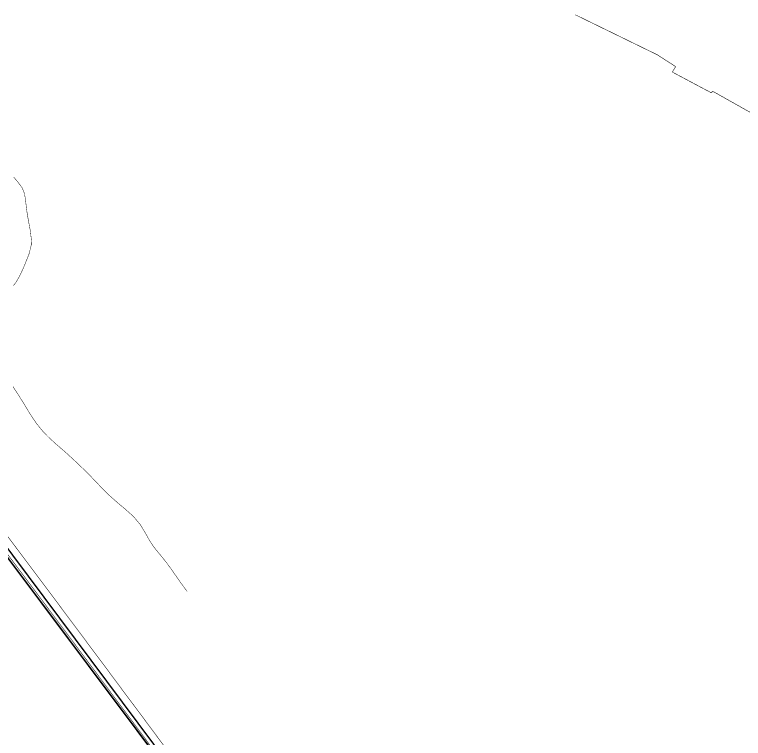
# Model space of a CAD drawing. Extents: x 203640 to 206998, y 4842129 to 4844379.
# Drawn here: x 205627.9 to 205872, y 4843553.4 to 4843795.8 of the extents above; entities that cross this region are included whole.
import ezdxf

# ---------------------------------------------------------------- set-up
doc = ezdxf.new("R2010")
doc.units = 0
doc.header["$LTSCALE"] = 1.5
doc.header["$MEASUREMENT"] = 0
for name, color, linetype in [('CD-MALHA-LOTES', 40, 'CONTINUOUS'), ('HD-CURSO-PERENE', 170, 'CONTINUOUS'), ('RU-QUADRAS', 210, 'CONTINUOUS'), ('SV-EIXO-RUA-PAV', 20, 'CONTINUOUS'), ('SV-RUA-PAVIM-S-GUIA-C-GUIA', 7, 'CONTINUOUS')]:
    doc.layers.add(name, color=color, linetype=linetype)

msp = doc.modelspace()

# ---------------------------------------------------------------- linework, layer by layer
at = {"layer": 'CD-MALHA-LOTES', "linetype": 'Continuous'}
msp.add_lwpolyline([(205701.18, 4843512.94), (205620.28, 4843620.88)], dxfattribs=at)
at = {"layer": 'HD-CURSO-PERENE', "const_width": 0.15}
for points in [[(205627.52, 4843705.02), (205628.4, 4843706.24), (205629.27, 4843707.67), (205630.57, 4843710.36), (205631.16, 4843711.75), (205632.24, 4843714.38), (205632.77, 4843715.8), (205633.47, 4843718.69), (205633.52, 4843720.2), (205633.17, 4843723.19), (205632.89, 4843724.69), (205632.53, 4843726.58), (205632.04, 4843729.52), (205631.84, 4843731.01), (205631.56, 4843733.41), (205631.34, 4843734.93), (205630.98, 4843736.39), (205630.38, 4843737.82), (205628.55, 4843740.21), (205627.55, 4843741.36)], [(205685.66, 4843602.63), (205684.75, 4843603.82), (205683, 4843606.26), (205682.14, 4843607.49), (205681, 4843609.14), (205680.13, 4843610.37), (205679.25, 4843611.58), (205678.35, 4843612.78), (205676.89, 4843614.58), (205675.92, 4843615.73), (205674.98, 4843616.9), (205673.64, 4843618.74), (205672.86, 4843620.02), (205672.13, 4843621.34), (205671.4, 4843622.66), (205669.9, 4843625.08), (205667.97, 4843627.36), (205666.9, 4843628.41), (205665.77, 4843629.43), (205664.63, 4843630.41), (205663.22, 4843631.6), (205662.07, 4843632.58), (205659.83, 4843634.56), (205657.99, 4843636.33), (205655.91, 4843638.49), (205654.88, 4843639.58), (205652.97, 4843641.57), (205651.91, 4843642.63), (205649.76, 4843644.72), (205647.82, 4843646.56), (205645.61, 4843648.59), (205644.49, 4843649.59), (205642.59, 4843651.23), (205641.46, 4843652.21), (205639.25, 4843654.24), (205638.02, 4843655.49), (205637.02, 4843656.61), (205636.06, 4843657.77), (205635.15, 4843658.96), (205634.28, 4843660.18), (205633.4, 4843661.52), (205631.83, 4843664.08), (205631.06, 4843665.36), (205630.27, 4843666.64), (205628.96, 4843668.69), (205628.13, 4843669.96), (205627.32, 4843671.23)]]:
    msp.add_lwpolyline(points, dxfattribs=at)
at = {"layer": 'RU-QUADRAS', "color": 6, "linetype": 'Continuous'}
msp.add_lwpolyline([(205538.1, 4843621.23), (205590.7, 4843660.25), (205701.17, 4843512.93), (205766.21, 4843424.62), (205765, 4843423.6, 0.006329), (205852.62, 4843305.56), (205801.68, 4843267.17, 0.005723), (205705.89, 4843394.88, 0.002439)], format="xyb", close=True, dxfattribs=at)
at = {"layer": 'SV-EIXO-RUA-PAV'}
msp.add_lwpolyline([(205796.12, 4843384.48), (205742.72, 4843460.07), (205590.39, 4843663.93), (205576.55, 4843653.78), (205562.17, 4843643.23), (205548.46, 4843633.24), (205531.1, 4843620.44)], dxfattribs=at)
at = {"layer": 'SV-RUA-PAVIM-S-GUIA-C-GUIA', "const_width": 0.18}
for points in [[(205843.15, 4843782.3), (205815.73, 4843795.68)], [(205849.27, 4843778.36), (205843.15, 4843782.3)], [(205848.2, 4843776.51), (205849.27, 4843778.36)], [(205861.26, 4843769.56), (205848.2, 4843776.51)], [(205861.64, 4843770.13), (205861.26, 4843769.56)], [(205895.3, 4843751.21), (205861.64, 4843770.13)], [(205646.65, 4843586.83), (205591.21, 4843660.9)], [(205739.15, 4843462.66), (205646.65, 4843586.83)]]:
    msp.add_lwpolyline(points, dxfattribs=at)
at = {"layer": 'SV-RUA-PAVIM-S-GUIA-C-GUIA', "linetype": 'Continuous', "const_width": 0.18, "flags": 128}
msp.add_lwpolyline([(205796.12, 4843388.66), (205784.99, 4843403.88), (205742.08, 4843464.79), (205649.55, 4843589), (205591.06, 4843667.11)], dxfattribs=at)

doc.saveas('drawing.dxf')
